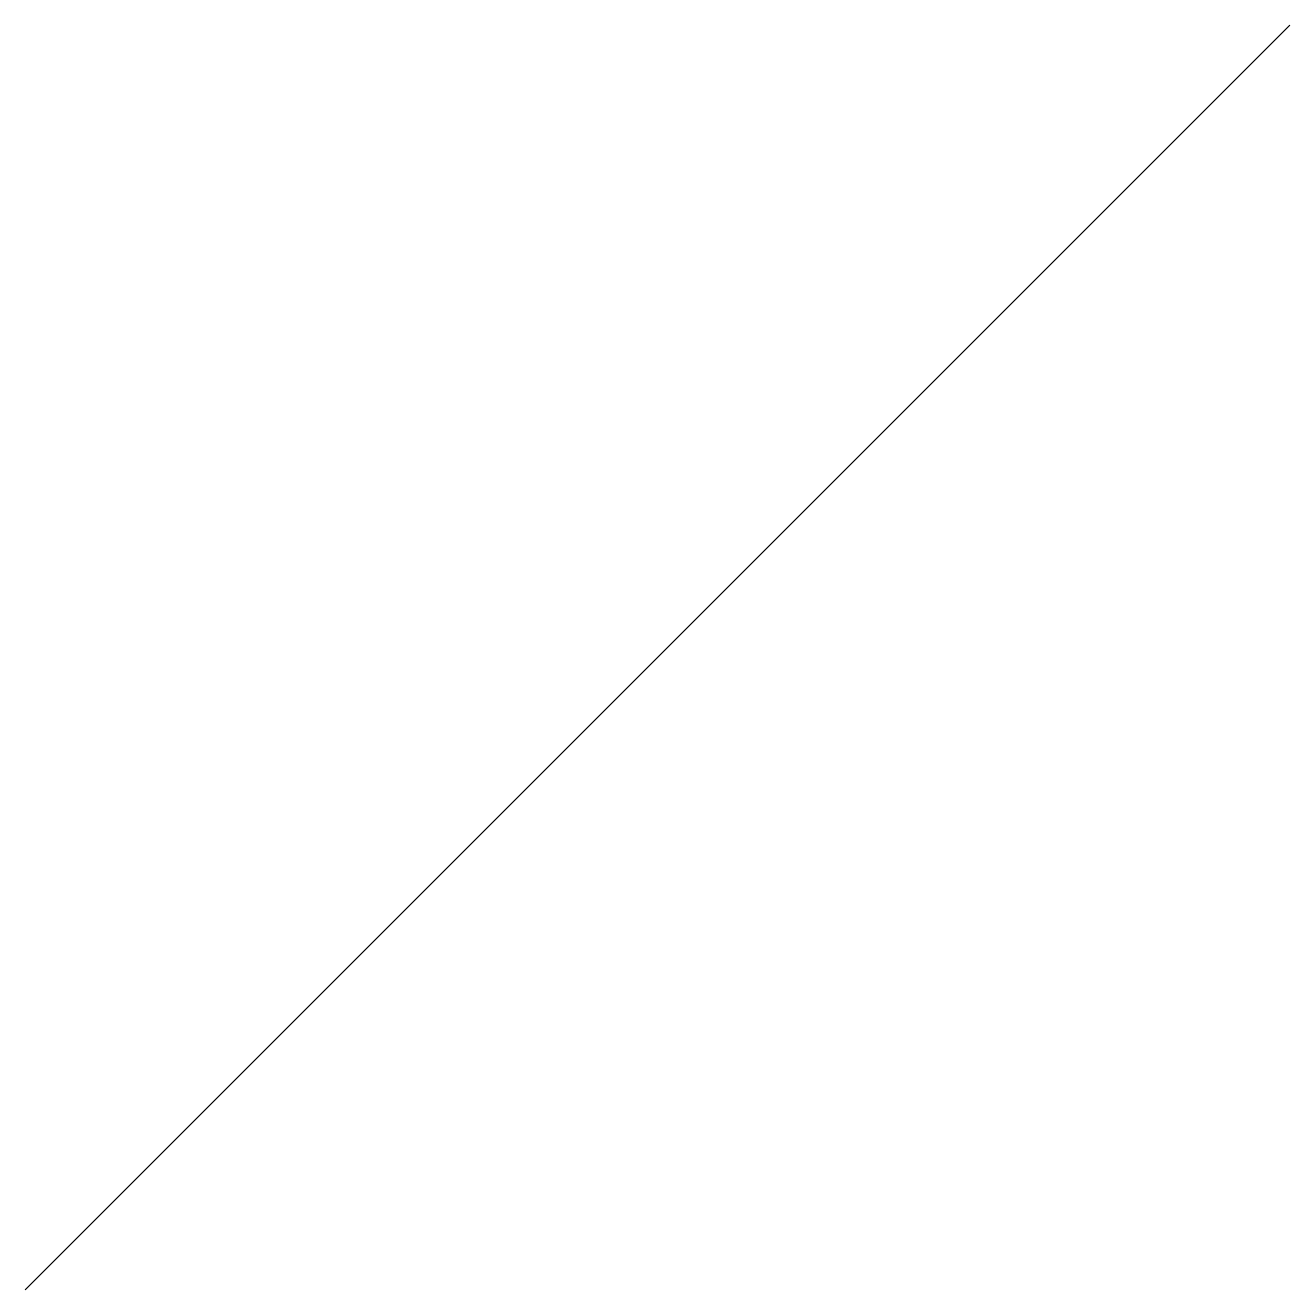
# Model space of a CAD drawing. Extents: x 0 to 212, y 0 to 212.
import ezdxf

# ---------------------------------------------------------------- set-up
doc = ezdxf.new("R2010")
doc.units = 0
doc.layers.get('0').update_dxf_attribs({"linetype": 'CONTINUOUS'})

msp = doc.modelspace()

# ---------------------------------------------------------------- linework, layer by layer
msp.add_line((0, 0), (212.13, 212.13))

doc.saveas('drawing.dxf')
